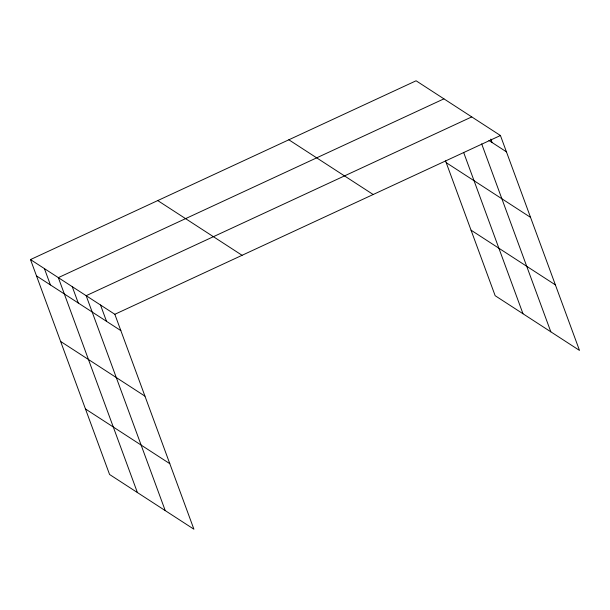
<?xml version="1.0" encoding="UTF-8"?>
<svg xmlns="http://www.w3.org/2000/svg" width="610" height="610" viewBox="0 0 610 610"><rect width="100%" height="100%" fill="white"/><g stroke="black" fill="none" stroke-linecap="round" stroke-linejoin="round"><path stroke-width="0.91" d="M30.5 259.578L114.84 314.295L193.911 529.213L109.571 474.488L30.5 259.578L416.089 80.787L500.429 135.511L579.5 350.422L495.16 295.705L445.552 160.88M443.92 98.85L58.331 277.634L137.402 492.544M471.751 116.906L86.162 295.69L165.234 510.608M114.84 314.295L500.429 135.511M488.915 140.468L506.437 151.837M446.207 162.649L530.547 217.373M471.05 230.168L555.39 284.893M288.843 139.789L373.183 194.514M157.746 200.576L242.086 255.3M36.508 275.903L120.849 330.628M60.619 341.44L144.959 396.157M85.461 408.959L169.801 463.676M490.837 139.103L492.095 142.534M481.671 143.861L550.822 331.817M463.615 152.37L522.991 313.761M100.505 304.992L106.514 321.325M72.247 286.662L78.255 302.995M44.416 268.606L50.424 284.939"/></g></svg>
